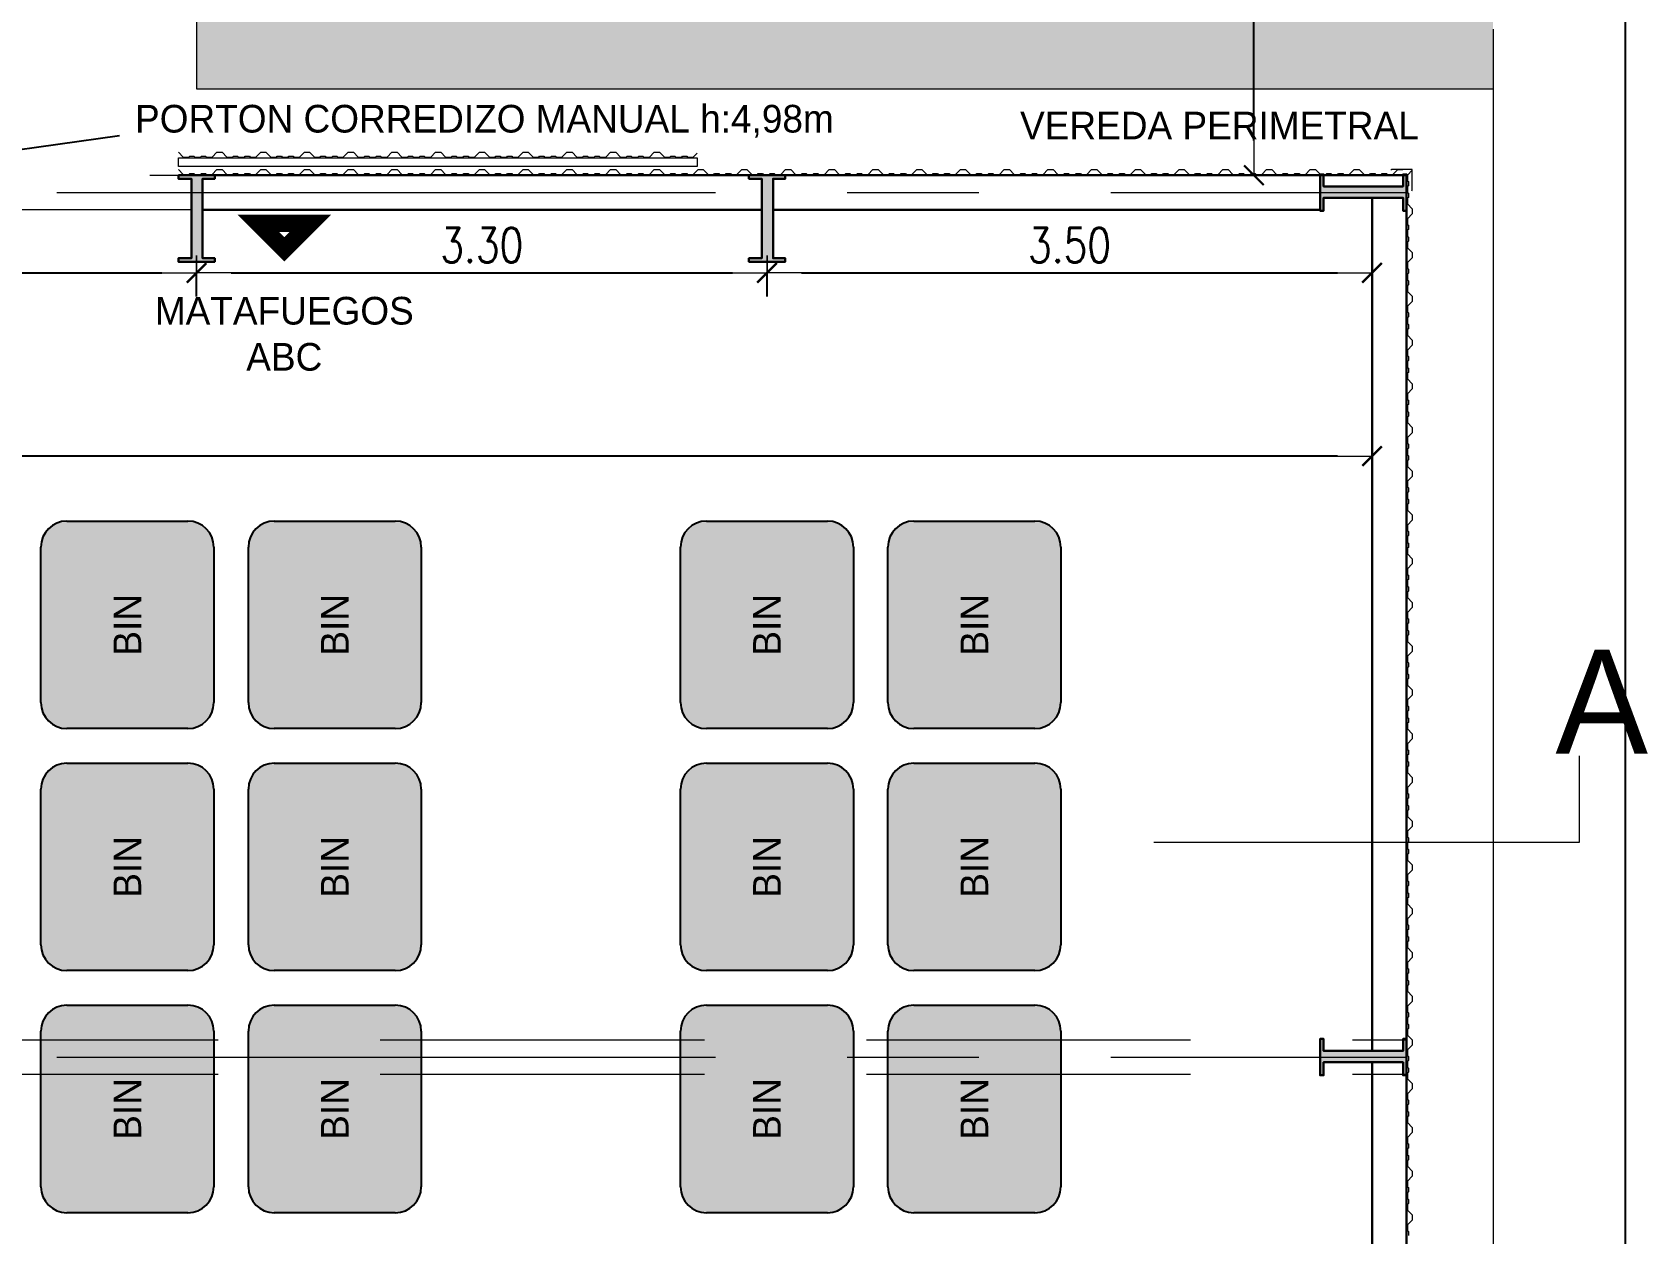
# Model space of a CAD drawing. Header units: millimetres. Extents: x 1972 to 5740, y 370 to 952.
# Drawn here: x 2718.52 to 2727.87, y 575.72 to 582.67 of the extents above; entities that cross this region are included whole.
import ezdxf

# ---------------------------------------------------------------- set-up
doc = ezdxf.new("R2010")
doc.units = ezdxf.units.MM
doc.header["$LTSCALE"] = 15
doc.linetypes.add('CENTER', pattern=[50.8, 31.75, -6.35, 6.35, -6.35])
doc.linetypes.add('DASHED2', pattern=[0.375, 0.25, -0.125])
for name, color, linetype, lineweight in [('000 ALE 00', 24, 'Continuous', 0), ('000 ALE 01', 1, 'Continuous', 9), ('000 ALE CARPINTERIAS', 32, 'Continuous', 9), ('000 ALE COTAS', 223, 'Continuous', 9), ('000 ALE HATCH MUROS', 252, 'Continuous', 0), ('000 ALE LINEA DE MODULOS', 74, 'CENTER', 0), ('000 ALE TEXTO', 3, 'Continuous', 0), ('000 ALE TEXTO PLANO ARQ', 52, 'Continuous', 5), ('MUROS', 1, 'Continuous', 30)]:
    doc.layers.add(name, color=color, linetype=linetype, lineweight=lineweight)
for name, color, linetype, lineweight, true_color in [('000 ALE MOB HATCH', 8, 'Continuous', 0, 0x808080), ('000 ALE MOBILIARIO', 8, 'Continuous', 0, 0x808080), ('000 ALE PROYECCIONES', 253, 'DASHED2', 9, 0xa8a8a8)]:
    doc.layers.add(name, color=color, linetype=linetype, lineweight=lineweight, true_color=true_color)
doc.layers.add('Mobiliario', color=251, linetype='Continuous')
doc.styles.add('RR', font='ROMANS.shx', dxfattribs={"width": 0.8})
doc.dimstyles.new('ALE cota100', dxfattribs={"dimscale": 2, "dimtxt": 0.1, "dimasz": 0.1, "dimexe": 0, "dimexo": 0.1, "dimgap": 0.03, "dimtad": 1, "dimzin": 1, "dimdsep": 46, "dimtxsty": 'RR', "dimblk1": 'COTA_N', "dimblk2": 'COTA_N', "dimsah": 1, "dimcen": 0.09, "dimclrd": 256, "dimclre": 256, "dimclrt": 256, "dimadec": 0, "dimazin": 0, "dimtfac": 1, "dimtix": 1, "dimtmove": 0, "dimatfit": 3, "dimldrblk": 'COTA_N', "dimfxl": 1, "dimtolj": 1, "dimtzin": 0, "dimarcsym": 0})
doc.dimstyles.get("Standard").update_dxf_attribs({"dimtxt": 0.18, "dimasz": 0.18, "dimexe": 0.18, "dimexo": 0.0625, "dimgap": 0.09, "dimtad": 0, "dimtih": 1, "dimtoh": 1, "dimdec": 4, "dimzin": 0, "dimdsep": 46, "dimtxsty": 'Standard', "dimcen": 0.09, "dimadec": 0, "dimazin": 0, "dimtfac": 1, "dimtdec": 4, "dimtofl": 0, "dimtmove": 0, "dimatfit": 3, "dimfxl": 1, "dimtolj": 1, "dimtzin": 0, "dimarcsym": 0})

# ---------------------------------------------------------------- blocks, each defined once
blk = doc.blocks.new('COTA_N')
for p, q in [((0, 0.5), (0, -0.5)), ((-1, 0), (0, 0))]:
    blk.add_line(p, q)
at = {"const_width": 0.065}
blk.add_lwpolyline([(0.141, 0.141), (0.283, 0.283), (0, 0), (-0.141, -0.141), (-0.283, -0.283)], dxfattribs=at)
blk = doc.blocks.new('*D146')
at = {"layer": '000 ALE COTAS', "lineweight": -2, "transparency": 16777216}
for p, q in [((2706.6732, 580.3988), (2706.6732, 580.2188)), ((2726.2732, 580.3988), (2726.2732, 580.2188)), ((2726.0732, 580.2188), (2706.8732, 580.2188))]:
    blk.add_line(p, q, dxfattribs=at)
at = {"layer": 'Defpoints', "color": 0, "transparency": 16777216}
for p in [(2706.6732, 580.5988), (2726.2732, 580.5988), (2706.6732, 580.2188)]:
    blk.add_point(p, dxfattribs=at)
at = {"layer": '000 ALE COTAS', "lineweight": -2, "transparency": 16777216, "xscale": 0.2, "yscale": 0.2, "zscale": 0.2, "rotation": 180}
blk.add_blockref('COTA_N', (2706.6732, 580.2188), dxfattribs=at)
at = {"layer": '000 ALE COTAS', "lineweight": -2, "transparency": 16777216, "xscale": 0.2, "yscale": 0.2, "zscale": 0.2}
blk.add_blockref('COTA_N', (2726.2732, 580.2188), dxfattribs=at)
at = {"layer": '000 ALE COTAS', "transparency": 16777216, "insert": (2716.015, 580.3788), "char_height": 0.2, "attachment_point": 5, "style": 'RR'}
blk.add_mtext('\\A1;19.60', dxfattribs=at)
blk = doc.blocks.new('*D271')
at = {"layer": '000 ALE COTAS', "lineweight": -2, "transparency": 16777216}
for p, q in [((2726.2732, 611.6429), (2725.5898, 611.6429)), ((2725.5898, 582.0429), (2725.5898, 611.4429)), ((2726.2732, 581.8429), (2725.5898, 581.8429))]:
    blk.add_line(p, q, dxfattribs=at)
at = {"layer": 'Defpoints', "color": 0, "transparency": 16777216}
for p in [(2725.5898, 611.6429), (2726.4732, 611.6429), (2726.4732, 581.8429)]:
    blk.add_point(p, dxfattribs=at)
at = {"layer": '000 ALE COTAS', "lineweight": -2, "transparency": 16777216, "xscale": 0.2, "yscale": 0.2, "zscale": 0.2}
for p, rotation in [((2725.5898, 611.6429), 90), ((2725.5898, 581.8429), 270)]:
    blk.add_blockref('COTA_N', p, dxfattribs=dict(at, rotation=rotation))
at = {"layer": '000 ALE COTAS', "transparency": 16777216, "insert": (2725.4298, 596.7429), "char_height": 0.2, "attachment_point": 5, "rotation": 90, "style": 'RR'}
blk.add_mtext('\\A1;29.80', dxfattribs=at)
blk = doc.blocks.new('BIND')
at = {"layer": 'Mobiliario'}
for p, q in [((275629.4987, 112304.128), (275630.3987, 112304.128)), ((275629.3487, 112303.278), (275629.3487, 112303.978)), ((275630.5487, 112303.978), (275630.5487, 112303.278)), ((275630.3987, 112303.128), (275629.4987, 112303.128))]:
    blk.add_line(p, q, dxfattribs=at)
for centre, start, end in [((275629.4987, 112303.978), 90, 180), ((275630.3987, 112303.978), 0, 90), ((275629.4987, 112303.278), 180, 270), ((275630.3987, 112303.278), 270, 0)]:
    blk.add_arc(centre, 0.15, start, end, dxfattribs=at)
blk = doc.blocks.new('*D322')
at = {"layer": '000 ALE COTAS', "lineweight": -2, "transparency": 16777216}
for p, q in [((2713.4732, 581.1425), (2713.4732, 581.2783)), ((2713.6732, 581.2783), (2719.2732, 581.2783)), ((2719.4732, 581.1425), (2719.4732, 581.2783))]:
    blk.add_line(p, q, dxfattribs=at)
at = {"layer": 'Defpoints', "color": 0, "transparency": 16777216}
for p in [(2713.4732, 581.3425), (2719.4732, 581.3425), (2719.4732, 581.2783)]:
    blk.add_point(p, dxfattribs=at)
at = {"layer": '000 ALE COTAS', "lineweight": -2, "transparency": 16777216, "xscale": 0.2, "yscale": 0.2, "zscale": 0.2, "rotation": 180}
blk.add_blockref('COTA_N', (2713.4732, 581.2783), dxfattribs=at)
at = {"layer": '000 ALE COTAS', "lineweight": -2, "transparency": 16777216, "xscale": 0.2, "yscale": 0.2, "zscale": 0.2}
blk.add_blockref('COTA_N', (2719.4732, 581.2783), dxfattribs=at)
at = {"layer": '000 ALE COTAS', "transparency": 16777216, "insert": (2716.4732, 581.4383), "char_height": 0.2, "attachment_point": 5, "style": 'RR'}
blk.add_mtext('\\A1;6.00', dxfattribs=at)
blk = doc.blocks.new('*D323')
at = {"layer": '000 ALE COTAS', "lineweight": -2, "transparency": 16777216}
for p, q in [((2719.4732, 581.1425), (2719.4732, 581.2783)), ((2719.6732, 581.2783), (2722.5732, 581.2783)), ((2722.7732, 581.1425), (2722.7732, 581.2783))]:
    blk.add_line(p, q, dxfattribs=at)
at = {"layer": 'Defpoints', "color": 0, "transparency": 16777216}
for p in [(2719.4732, 581.3425), (2722.7732, 581.3425), (2722.7732, 581.2783)]:
    blk.add_point(p, dxfattribs=at)
at = {"layer": '000 ALE COTAS', "lineweight": -2, "transparency": 16777216, "xscale": 0.2, "yscale": 0.2, "zscale": 0.2, "rotation": 180}
blk.add_blockref('COTA_N', (2719.4732, 581.2783), dxfattribs=at)
at = {"layer": '000 ALE COTAS', "lineweight": -2, "transparency": 16777216, "xscale": 0.2, "yscale": 0.2, "zscale": 0.2}
blk.add_blockref('COTA_N', (2722.7732, 581.2783), dxfattribs=at)
at = {"layer": '000 ALE COTAS', "transparency": 16777216, "insert": (2721.1232, 581.4383), "char_height": 0.2, "attachment_point": 5, "style": 'RR'}
blk.add_mtext('\\A1;3.30', dxfattribs=at)
blk = doc.blocks.new('*D324')
at = {"layer": '000 ALE COTAS', "lineweight": -2, "transparency": 16777216}
for p, q in [((2722.7732, 581.1425), (2722.7732, 581.2783)), ((2722.9732, 581.2783), (2726.0732, 581.2783)), ((2726.2732, 581.1425), (2726.2732, 581.2783))]:
    blk.add_line(p, q, dxfattribs=at)
at = {"layer": 'Defpoints', "color": 0, "transparency": 16777216}
for p in [(2722.7732, 581.3425), (2726.2732, 581.3425), (2726.2732, 581.2783)]:
    blk.add_point(p, dxfattribs=at)
at = {"layer": '000 ALE COTAS', "lineweight": -2, "transparency": 16777216, "xscale": 0.2, "yscale": 0.2, "zscale": 0.2, "rotation": 180}
blk.add_blockref('COTA_N', (2722.7732, 581.2783), dxfattribs=at)
at = {"layer": '000 ALE COTAS', "lineweight": -2, "transparency": 16777216, "xscale": 0.2, "yscale": 0.2, "zscale": 0.2}
blk.add_blockref('COTA_N', (2726.2732, 581.2783), dxfattribs=at)
at = {"layer": '000 ALE COTAS', "transparency": 16777216, "insert": (2724.5232, 581.4383), "char_height": 0.2, "attachment_point": 5, "style": 'RR'}
blk.add_mtext('\\A1;3.50', dxfattribs=at)
blk = doc.blocks.new('*D325')
at = {"layer": '000 ALE COTAS', "lineweight": -2, "transparency": 16777216}
for p, q in [((2727.1732, 611.6429), (2727.7396, 611.6429)), ((2727.7396, 531.8429), (2727.7396, 611.4429)), ((2727.1732, 531.6429), (2727.7396, 531.6429))]:
    blk.add_line(p, q, dxfattribs=at)
at = {"layer": 'Defpoints', "color": 0, "transparency": 16777216}
for p in [(2726.9732, 611.6429), (2727.7396, 611.6429), (2726.9732, 531.6429)]:
    blk.add_point(p, dxfattribs=at)
at = {"layer": '000 ALE COTAS', "lineweight": -2, "transparency": 16777216, "xscale": 0.2, "yscale": 0.2, "zscale": 0.2}
for p, rotation in [((2727.7396, 611.6429), 90), ((2727.7396, 531.6429), 270)]:
    blk.add_blockref('COTA_N', p, dxfattribs=dict(at, rotation=rotation))
at = {"layer": '000 ALE COTAS', "transparency": 16777216, "insert": (2727.5796, 571.6429), "char_height": 0.2, "attachment_point": 5, "rotation": 90, "style": 'RR'}
blk.add_mtext('\\A1;80.00', dxfattribs=at)

msp = doc.modelspace()

# ---------------------------------------------------------------- hatches: boundary and pattern name
at = {"layer": '000 ALE HATCH MUROS', "transparency": 33554687}
h = msp.add_hatch(dxfattribs=at)
h.set_pattern_fill('AR-CONC', color=256, scale=0.005)
h.paths.add_polyline_path([(2716.40764, 586.84292), (2716.55934, 586.84292), (2716.67899, 586.84292), (2716.80198, 586.84292), (2716.97301, 586.84292), (2717.32201, 586.84292), (2717.77324, 586.84292), (2719.47324, 586.84292), (2719.47324, 582.34292), (2726.97324, 582.34292), (2726.97324, 611.64292), (2701.47324, 611.64292), (2701.47324, 571.74292), (2702.43154, 571.74292), (2702.43154, 585.94292), (2702.93154, 585.94292), (2702.93154, 587.08792), (2702.43154, 587.08792), (2702.43154, 589.35292), (2705.03154, 589.35292), (2705.03154, 587.08792), (2704.53154, 587.08792), (2704.53154, 585.94292), (2705.03154, 585.94292), (2705.03154, 571.74292), (2705.97324, 571.74292), (2705.97324, 582.34292), (2713.47324, 582.34292), (2713.47324, 586.84292), (2715.17324, 586.84292), (2715.7255, 586.84292), (2716.00897, 586.84292), (2716.24039, 586.84292), (2716.35509, 586.84292)])
edge = h.paths.add_edge_path(flags=16)
edge.add_ellipse((2704.74742, 605.97033), major_axis=(0, 1.14508), ratio=0.9155142, start_angle=97.668412, end_angle=180, ccw=False)
edge.add_ellipse((2704.74742, 605.97033), major_axis=(0, 1.14508), ratio=0.9155142, start_angle=90, end_angle=97.668412, ccw=False)
edge.add_ellipse((2704.74742, 605.97033), major_axis=(0, 1.14508), ratio=0.9155142, start_angle=82.331588, end_angle=90, ccw=False)
edge.add_ellipse((2704.74742, 605.97033), major_axis=(0, 1.14508), ratio=0.9155142, start_angle=0, end_angle=82.331588, ccw=False)
edge.add_ellipse((2704.74742, 605.97033), major_axis=(0, 1.14508), ratio=0.9155142, start_angle=270, end_angle=360, ccw=False)
edge.add_ellipse((2704.74742, 605.97033), major_axis=(0, 1.14508), ratio=0.9155142, start_angle=180, end_angle=270, ccw=False)
edge = h.paths.add_edge_path(flags=0)
edge.add_line((2703.81256, 605.89784), (2704.74742, 605.89784))
edge.add_line((2704.74742, 605.89784), (2704.74742, 606.04283))
edge.add_line((2704.74742, 606.04283), (2703.81256, 606.04283))
edge.add_ellipse((2704.74742, 605.97033), major_axis=(0, 1.0237), ratio=0.9155142, start_angle=81.418955, end_angle=85.565884, ccw=False)
edge.add_line((2703.81799, 606.11043), (2703.81903, 606.11043))
edge.add_ellipse((2704.74742, 605.97033), major_axis=(0, 1.0237), ratio=0.9155142, start_angle=0, end_angle=81.418955, ccw=False)
edge.add_ellipse((2704.74742, 605.97033), major_axis=(0, 1.0237), ratio=0.9155142, start_angle=278.581045, end_angle=360, ccw=False)
edge.add_ellipse((2704.74742, 605.97033), major_axis=(0, 1.0237), ratio=0.9155142, start_angle=270, end_angle=278.581045, ccw=False)
edge.add_ellipse((2704.74742, 605.97033), major_axis=(0, 1.0237), ratio=0.9155142, start_angle=261.418955, end_angle=270, ccw=False)
edge.add_ellipse((2704.74742, 605.97033), major_axis=(0, 1.0237), ratio=0.9155142, start_angle=180, end_angle=261.418955, ccw=False)
edge.add_ellipse((2704.74742, 605.97033), major_axis=(0, 1.0237), ratio=0.9155142, start_angle=98.581045, end_angle=180, ccw=False)
edge.add_ellipse((2704.74742, 605.97033), major_axis=(0, 1.0237), ratio=0.9155142, start_angle=94.434116, end_angle=98.581045, ccw=False)
h.paths.add_polyline_path([(2725.57977, 596.37292), (2725.57977, 597.11292), (2725.27977, 597.11292), (2725.27977, 596.37292)], flags=16)
h.paths.add_polyline_path([(2713.85324, 611.13143), (2714.59324, 611.13143), (2714.59324, 611.43143), (2713.85324, 611.43143)], flags=16)
h.paths.add_polyline_path([(2712.36425, 601.85237), (2713.51091, 601.85237), (2713.51091, 602.6257), (2712.36425, 602.6257)], flags=16)
h.paths.add_polyline_path([(2722.25609, 585.24081), (2723.40276, 585.24081), (2723.40276, 586.01415), (2722.25609, 586.01415)], flags=16)
h.paths.add_polyline_path([(2709.23847, 585.24081), (2710.38514, 585.24081), (2710.38514, 586.01415), (2709.23847, 586.01415)], flags=16)
h.paths.add_polyline_path([(2711.27038, 597.36522), (2713.65538, 597.36522), (2713.65538, 597.77022), (2711.27038, 597.77022)], flags=16)
h = msp.add_hatch(color=256, dxfattribs=at)
h.dxf.hatch_style = 1
h.paths.add_polyline_path([(2719.36824, 581.84292), (2719.57824, 581.84292), (2719.57824, 581.82292), (2719.50824, 581.82292), (2719.50824, 581.36253), (2719.57824, 581.36253), (2719.57824, 581.34253), (2719.36824, 581.34253), (2719.36824, 581.36253), (2719.44324, 581.36253), (2719.44324, 581.82292), (2719.36824, 581.82292), (2719.36824, 581.84292)])
h = msp.add_hatch(color=256, dxfattribs=at)
h.dxf.hatch_style = 1
h.paths.add_polyline_path([(2722.66824, 581.84292), (2722.87824, 581.84292), (2722.87824, 581.82292), (2722.80824, 581.82292), (2722.80824, 581.36253), (2722.87824, 581.36253), (2722.87824, 581.34253), (2722.66824, 581.34253), (2722.66824, 581.36253), (2722.74324, 581.36253), (2722.74324, 581.82292), (2722.66824, 581.82292), (2722.66824, 581.84292)])
h = msp.add_hatch(color=256, dxfattribs=at)
h.dxf.hatch_style = 1
h.paths.add_polyline_path([(2726.47324, 581.63792), (2726.47324, 581.84792), (2726.45324, 581.84792), (2726.45324, 581.77792), (2725.99285, 581.77792), (2725.99285, 581.84792), (2725.97285, 581.84792), (2725.97285, 581.63792), (2725.99285, 581.63792), (2725.99285, 581.71292), (2726.45324, 581.71292), (2726.45324, 581.63792), (2726.47324, 581.63792)])
h = msp.add_hatch(color=256, dxfattribs=at)
h.dxf.hatch_style = 1
h.paths.add_polyline_path([(2726.47324, 576.63792), (2726.47324, 576.84792), (2726.45324, 576.84792), (2726.45324, 576.77792), (2725.99285, 576.77792), (2725.99285, 576.84792), (2725.97285, 576.84792), (2725.97285, 576.63792), (2725.99285, 576.63792), (2725.99285, 576.71292), (2726.45324, 576.71292), (2726.45324, 576.63792), (2726.47324, 576.63792)])
at = {"layer": '000 ALE MOB HATCH', "true_color": 0xf26722, "transparency": 33554687}
h = msp.add_hatch(color=30, dxfattribs=at)
h.dxf.hatch_style = 1
h.paths.add_polyline_path([(2718.72285, 579.84253, 0.4142136), (2718.57285, 579.69253), (2718.57285, 578.79253, 0.4142136), (2718.72285, 578.64253), (2719.42285, 578.64253, 0.4142136), (2719.57285, 578.79253), (2719.57285, 579.69253, 0.4142136), (2719.42285, 579.84253)])
h = msp.add_hatch(color=30, dxfattribs=at)
h.dxf.hatch_style = 1
h.paths.add_polyline_path([(2719.92285, 579.84253, 0.4142136), (2719.77285, 579.69253), (2719.77285, 578.79253, 0.4142136), (2719.92285, 578.64253), (2720.62285, 578.64253, 0.4142136), (2720.77285, 578.79253), (2720.77285, 579.69253, 0.4142136), (2720.62285, 579.84253)])
h = msp.add_hatch(color=30, dxfattribs=at)
h.dxf.hatch_style = 1
h.paths.add_polyline_path([(2722.42285, 579.84253, 0.4142136), (2722.27285, 579.69253), (2722.27285, 578.79253, 0.4142136), (2722.42285, 578.64253), (2723.12285, 578.64253, 0.4142136), (2723.27285, 578.79253), (2723.27285, 579.69253, 0.4142136), (2723.12285, 579.84253)])
h = msp.add_hatch(color=30, dxfattribs=at)
h.dxf.hatch_style = 1
h.paths.add_polyline_path([(2723.62285, 579.84253, 0.4142136), (2723.47285, 579.69253), (2723.47285, 578.79253, 0.4142136), (2723.62285, 578.64253), (2724.32285, 578.64253, 0.4142136), (2724.47285, 578.79253), (2724.47285, 579.69253, 0.4142136), (2724.32285, 579.84253)])
h = msp.add_hatch(color=30, dxfattribs=at)
h.dxf.hatch_style = 1
h.paths.add_polyline_path([(2718.72285, 578.44253, 0.4142136), (2718.57285, 578.29253), (2718.57285, 577.39253, 0.4142136), (2718.72285, 577.24253), (2719.42285, 577.24253, 0.4142136), (2719.57285, 577.39253), (2719.57285, 578.29253, 0.4142136), (2719.42285, 578.44253)])
h = msp.add_hatch(color=30, dxfattribs=at)
h.dxf.hatch_style = 1
h.paths.add_polyline_path([(2719.92285, 578.44253, 0.4142136), (2719.77285, 578.29253), (2719.77285, 577.39253, 0.4142136), (2719.92285, 577.24253), (2720.62285, 577.24253, 0.4142136), (2720.77285, 577.39253), (2720.77285, 578.29253, 0.4142136), (2720.62285, 578.44253)])
h = msp.add_hatch(color=30, dxfattribs=at)
h.dxf.hatch_style = 1
h.paths.add_polyline_path([(2722.42285, 578.44253, 0.4142136), (2722.27285, 578.29253), (2722.27285, 577.39253, 0.4142136), (2722.42285, 577.24253), (2723.12285, 577.24253, 0.4142136), (2723.27285, 577.39253), (2723.27285, 578.29253, 0.4142136), (2723.12285, 578.44253)])
h = msp.add_hatch(color=30, dxfattribs=at)
h.dxf.hatch_style = 1
h.paths.add_polyline_path([(2723.62285, 578.44253, 0.4142136), (2723.47285, 578.29253), (2723.47285, 577.39253, 0.4142136), (2723.62285, 577.24253), (2724.32285, 577.24253, 0.4142136), (2724.47285, 577.39253), (2724.47285, 578.29253, 0.4142136), (2724.32285, 578.44253)])
h = msp.add_hatch(color=30, dxfattribs=at)
h.dxf.hatch_style = 1
h.paths.add_polyline_path([(2718.72285, 577.04253, 0.4142136), (2718.57285, 576.89253), (2718.57285, 575.99253, 0.4142136), (2718.72285, 575.84253), (2719.42285, 575.84253, 0.4142136), (2719.57285, 575.99253), (2719.57285, 576.89253, 0.4142136), (2719.42285, 577.04253)])
h = msp.add_hatch(color=30, dxfattribs=at)
h.dxf.hatch_style = 1
h.paths.add_polyline_path([(2719.92285, 577.04253, 0.4142136), (2719.77285, 576.89253), (2719.77285, 575.99253, 0.4142136), (2719.92285, 575.84253), (2720.62285, 575.84253, 0.4142136), (2720.77285, 575.99253), (2720.77285, 576.89253, 0.4142136), (2720.62285, 577.04253)])
h = msp.add_hatch(color=30, dxfattribs=at)
h.dxf.hatch_style = 1
h.paths.add_polyline_path([(2722.42285, 577.04253, 0.4142136), (2722.27285, 576.89253), (2722.27285, 575.99253, 0.4142136), (2722.42285, 575.84253), (2723.12285, 575.84253, 0.4142136), (2723.27285, 575.99253), (2723.27285, 576.89253, 0.4142136), (2723.12285, 577.04253)])
h = msp.add_hatch(color=30, dxfattribs=at)
h.dxf.hatch_style = 1
h.paths.add_polyline_path([(2723.62285, 577.04253, 0.4142136), (2723.47285, 576.89253), (2723.47285, 575.99253, 0.4142136), (2723.62285, 575.84253), (2724.32285, 575.84253, 0.4142136), (2724.47285, 575.99253), (2724.47285, 576.89253, 0.4142136), (2724.32285, 577.04253)])

# ---------------------------------------------------------------- linework, layer by layer
at = {"layer": '000 ALE 00'}
for points in [[(2719.36824, 581.97592), (2719.39624, 581.94792), (2719.42874, 581.94792), (2719.43374, 581.95292), (2719.45774, 581.95292), (2719.46274, 581.94792), (2719.49674, 581.94792), (2719.50174, 581.95292), (2719.52574, 581.95292), (2719.53074, 581.94792), (2719.56324, 581.94792), (2719.59124, 581.97592), (2719.62124, 581.97592), (2719.64924, 581.94792), (2719.68174, 581.94792), (2719.68674, 581.95292), (2719.71074, 581.95292), (2719.71574, 581.94792), (2719.74974, 581.94792), (2719.75474, 581.95292), (2719.77874, 581.95292), (2719.78374, 581.94792), (2719.81624, 581.94792), (2719.84424, 581.97592), (2719.87424, 581.97592), (2719.90224, 581.94792), (2719.93474, 581.94792), (2719.93974, 581.95292), (2719.96374, 581.95292), (2719.96874, 581.94792), (2720.00274, 581.94792), (2720.00774, 581.95292), (2720.03174, 581.95292), (2720.03674, 581.94792), (2720.06924, 581.94792), (2720.09724, 581.97592), (2720.12724, 581.97592), (2720.15524, 581.94792), (2720.18774, 581.94792), (2720.19274, 581.95292), (2720.21674, 581.95292), (2720.22174, 581.94792), (2720.25574, 581.94792), (2720.26074, 581.95292), (2720.28474, 581.95292), (2720.28974, 581.94792), (2720.32224, 581.94792), (2720.35024, 581.97592), (2720.38024, 581.97592)], [(2720.38024, 581.97592), (2720.40824, 581.94792), (2720.44074, 581.94792), (2720.44574, 581.95292), (2720.46974, 581.95292), (2720.47474, 581.94792), (2720.50874, 581.94792), (2720.51374, 581.95292), (2720.53774, 581.95292), (2720.54274, 581.94792), (2720.57524, 581.94792), (2720.60324, 581.97592), (2720.63324, 581.97592), (2720.66124, 581.94792), (2720.69374, 581.94792), (2720.69874, 581.95292), (2720.72274, 581.95292), (2720.72774, 581.94792), (2720.76174, 581.94792), (2720.76674, 581.95292), (2720.79074, 581.95292), (2720.79574, 581.94792), (2720.82824, 581.94792), (2720.85624, 581.97592), (2720.88624, 581.97592), (2720.91424, 581.94792), (2720.94674, 581.94792), (2720.95174, 581.95292), (2720.97574, 581.95292), (2720.98074, 581.94792), (2721.01474, 581.94792), (2721.01974, 581.95292), (2721.04374, 581.95292), (2721.04874, 581.94792), (2721.08124, 581.94792), (2721.10924, 581.97592), (2721.13924, 581.97592), (2721.16724, 581.94792), (2721.19974, 581.94792), (2721.20474, 581.95292), (2721.22874, 581.95292), (2721.23374, 581.94792), (2721.26774, 581.94792), (2721.27274, 581.95292), (2721.29674, 581.95292), (2721.30174, 581.94792), (2721.33424, 581.94792), (2721.36224, 581.97592), (2721.39224, 581.97592)], [(2721.39224, 581.97592), (2721.42024, 581.94792), (2721.45274, 581.94792), (2721.45774, 581.95292), (2721.48174, 581.95292), (2721.48674, 581.94792), (2721.52074, 581.94792), (2721.52574, 581.95292), (2721.54974, 581.95292), (2721.55474, 581.94792), (2721.58724, 581.94792), (2721.61524, 581.97592), (2721.64524, 581.97592), (2721.67324, 581.94792), (2721.70574, 581.94792), (2721.71074, 581.95292), (2721.73474, 581.95292), (2721.73974, 581.94792), (2721.77374, 581.94792), (2721.77874, 581.95292), (2721.80274, 581.95292), (2721.80774, 581.94792), (2721.84024, 581.94792), (2721.86824, 581.97592), (2721.89824, 581.97592), (2721.92624, 581.94792), (2721.95874, 581.94792), (2721.96374, 581.95292), (2721.98774, 581.95292), (2721.99274, 581.94792), (2722.02674, 581.94792), (2722.03174, 581.95292), (2722.05574, 581.95292), (2722.06074, 581.94792), (2722.09324, 581.94792), (2722.12124, 581.97592), (2722.15124, 581.97592), (2722.17924, 581.94792), (2722.21174, 581.94792), (2722.21674, 581.95292), (2722.24074, 581.95292), (2722.24574, 581.94792), (2722.27974, 581.94792), (2722.28474, 581.95292), (2722.30874, 581.95292), (2722.31374, 581.94792), (2722.34624, 581.94792), (2722.36824, 581.96992)], [(2719.36824, 581.87592), (2719.39624, 581.84792), (2719.42874, 581.84792), (2719.43374, 581.85292), (2719.45774, 581.85292), (2719.46274, 581.84792), (2719.49674, 581.84792), (2719.50174, 581.85292), (2719.52574, 581.85292), (2719.53074, 581.84792), (2719.56324, 581.84792), (2719.59124, 581.87592), (2719.62124, 581.87592), (2719.64924, 581.84792), (2719.68174, 581.84792), (2719.68674, 581.85292), (2719.71074, 581.85292), (2719.71574, 581.84792), (2719.74974, 581.84792), (2719.75474, 581.85292), (2719.77874, 581.85292), (2719.78374, 581.84792), (2719.81624, 581.84792), (2719.84424, 581.87592), (2719.87424, 581.87592), (2719.90224, 581.84792), (2719.93474, 581.84792), (2719.93974, 581.85292), (2719.96374, 581.85292), (2719.96874, 581.84792), (2720.00274, 581.84792), (2720.00774, 581.85292), (2720.03174, 581.85292), (2720.03674, 581.84792), (2720.06924, 581.84792), (2720.09724, 581.87592), (2720.12724, 581.87592), (2720.15524, 581.84792), (2720.18774, 581.84792), (2720.19274, 581.85292), (2720.21674, 581.85292), (2720.22174, 581.84792), (2720.25574, 581.84792), (2720.26074, 581.85292), (2720.28474, 581.85292), (2720.28974, 581.84792), (2720.32224, 581.84792), (2720.35024, 581.87592), (2720.38024, 581.87592)], [(2720.38024, 581.87592), (2720.40824, 581.84792), (2720.44074, 581.84792), (2720.44574, 581.85292), (2720.46974, 581.85292), (2720.47474, 581.84792), (2720.50874, 581.84792), (2720.51374, 581.85292), (2720.53774, 581.85292), (2720.54274, 581.84792), (2720.57524, 581.84792), (2720.60324, 581.87592), (2720.63324, 581.87592), (2720.66124, 581.84792), (2720.69374, 581.84792), (2720.69874, 581.85292), (2720.72274, 581.85292), (2720.72774, 581.84792), (2720.76174, 581.84792), (2720.76674, 581.85292), (2720.79074, 581.85292), (2720.79574, 581.84792), (2720.82824, 581.84792), (2720.85624, 581.87592), (2720.88624, 581.87592), (2720.91424, 581.84792), (2720.94674, 581.84792), (2720.95174, 581.85292), (2720.97574, 581.85292), (2720.98074, 581.84792), (2721.01474, 581.84792), (2721.01974, 581.85292), (2721.04374, 581.85292), (2721.04874, 581.84792), (2721.08124, 581.84792), (2721.10924, 581.87592), (2721.13924, 581.87592), (2721.16724, 581.84792), (2721.19974, 581.84792), (2721.20474, 581.85292), (2721.22874, 581.85292), (2721.23374, 581.84792), (2721.26774, 581.84792), (2721.27274, 581.85292), (2721.29674, 581.85292), (2721.30174, 581.84792), (2721.33424, 581.84792), (2721.36224, 581.87592), (2721.39224, 581.87592)], [(2721.39224, 581.87592), (2721.42024, 581.84792), (2721.45274, 581.84792), (2721.45774, 581.85292), (2721.48174, 581.85292), (2721.48674, 581.84792), (2721.52074, 581.84792), (2721.52574, 581.85292), (2721.54974, 581.85292), (2721.55474, 581.84792), (2721.58724, 581.84792), (2721.61524, 581.87592), (2721.64524, 581.87592), (2721.67324, 581.84792), (2721.70574, 581.84792), (2721.71074, 581.85292), (2721.73474, 581.85292), (2721.73974, 581.84792), (2721.77374, 581.84792), (2721.77874, 581.85292), (2721.80274, 581.85292), (2721.80774, 581.84792), (2721.84024, 581.84792), (2721.86824, 581.87592), (2721.89824, 581.87592), (2721.92624, 581.84792), (2721.95874, 581.84792), (2721.96374, 581.85292), (2721.98774, 581.85292), (2721.99274, 581.84792), (2722.02674, 581.84792), (2722.03174, 581.85292), (2722.05574, 581.85292), (2722.06074, 581.84792), (2722.09324, 581.84792), (2722.12124, 581.87592), (2722.15124, 581.87592), (2722.17924, 581.84792), (2722.21174, 581.84792), (2722.21674, 581.85292), (2722.24074, 581.85292), (2722.24574, 581.84792), (2722.27974, 581.84792), (2722.28474, 581.85292), (2722.30874, 581.85292), (2722.31374, 581.84792), (2722.34624, 581.84792), (2722.37424, 581.87592), (2722.40424, 581.87592)], [(2722.40424, 581.87592), (2722.43224, 581.84792), (2722.46474, 581.84792), (2722.46974, 581.85292), (2722.49374, 581.85292), (2722.49874, 581.84792), (2722.53274, 581.84792), (2722.53774, 581.85292), (2722.56174, 581.85292), (2722.56674, 581.84792), (2722.59924, 581.84792), (2722.62724, 581.87592), (2722.65724, 581.87592), (2722.68524, 581.84792), (2722.71774, 581.84792), (2722.72274, 581.85292), (2722.74674, 581.85292), (2722.75174, 581.84792), (2722.78574, 581.84792), (2722.79074, 581.85292), (2722.81474, 581.85292), (2722.81974, 581.84792), (2722.85224, 581.84792), (2722.88024, 581.87592), (2722.91024, 581.87592), (2722.93824, 581.84792), (2722.97074, 581.84792), (2722.97574, 581.85292), (2722.99974, 581.85292), (2723.00474, 581.84792), (2723.03874, 581.84792), (2723.04374, 581.85292), (2723.06774, 581.85292), (2723.07274, 581.84792), (2723.10524, 581.84792), (2723.13324, 581.87592), (2723.16324, 581.87592), (2723.19124, 581.84792), (2723.22374, 581.84792), (2723.22874, 581.85292), (2723.25274, 581.85292), (2723.25774, 581.84792), (2723.29174, 581.84792), (2723.29674, 581.85292), (2723.32074, 581.85292), (2723.32574, 581.84792), (2723.35824, 581.84792), (2723.38624, 581.87592), (2723.41624, 581.87592)], [(2723.41624, 581.87592), (2723.44424, 581.84792), (2723.47674, 581.84792), (2723.48174, 581.85292), (2723.50574, 581.85292), (2723.51074, 581.84792), (2723.54474, 581.84792), (2723.54974, 581.85292), (2723.57374, 581.85292), (2723.57874, 581.84792), (2723.61124, 581.84792), (2723.63924, 581.87592), (2723.66924, 581.87592), (2723.69724, 581.84792), (2723.72974, 581.84792), (2723.73474, 581.85292), (2723.75874, 581.85292), (2723.76374, 581.84792), (2723.79774, 581.84792), (2723.80274, 581.85292), (2723.82674, 581.85292), (2723.83174, 581.84792), (2723.86424, 581.84792), (2723.89224, 581.87592), (2723.92224, 581.87592), (2723.95024, 581.84792), (2723.98274, 581.84792), (2723.98774, 581.85292), (2724.01174, 581.85292), (2724.01674, 581.84792), (2724.05074, 581.84792), (2724.05574, 581.85292), (2724.07974, 581.85292), (2724.08474, 581.84792), (2724.11724, 581.84792), (2724.14524, 581.87592), (2724.17524, 581.87592), (2724.20324, 581.84792), (2724.23574, 581.84792), (2724.24074, 581.85292), (2724.26474, 581.85292), (2724.26974, 581.84792), (2724.30374, 581.84792), (2724.30874, 581.85292), (2724.33274, 581.85292), (2724.33774, 581.84792), (2724.37024, 581.84792), (2724.39824, 581.87592), (2724.42824, 581.87592)], [(2724.42824, 581.87592), (2724.45624, 581.84792), (2724.48874, 581.84792), (2724.49374, 581.85292), (2724.51774, 581.85292), (2724.52274, 581.84792), (2724.55674, 581.84792), (2724.56174, 581.85292), (2724.58574, 581.85292), (2724.59074, 581.84792), (2724.62324, 581.84792), (2724.65124, 581.87592), (2724.68124, 581.87592), (2724.70924, 581.84792), (2724.74174, 581.84792), (2724.74674, 581.85292), (2724.77074, 581.85292), (2724.77574, 581.84792), (2724.80974, 581.84792), (2724.81474, 581.85292), (2724.83874, 581.85292), (2724.84374, 581.84792), (2724.87624, 581.84792), (2724.90424, 581.87592), (2724.93424, 581.87592), (2724.96224, 581.84792), (2724.99474, 581.84792), (2724.99974, 581.85292), (2725.02374, 581.85292), (2725.02874, 581.84792), (2725.06274, 581.84792), (2725.06774, 581.85292), (2725.09174, 581.85292), (2725.09674, 581.84792), (2725.12924, 581.84792), (2725.15724, 581.87592), (2725.18724, 581.87592), (2725.21524, 581.84792), (2725.24774, 581.84792), (2725.25274, 581.85292), (2725.27674, 581.85292), (2725.28174, 581.84792), (2725.31574, 581.84792), (2725.32074, 581.85292), (2725.34474, 581.85292), (2725.34974, 581.84792), (2725.38224, 581.84792), (2725.41024, 581.87592), (2725.44024, 581.87592)], [(2725.44024, 581.87592), (2725.46824, 581.84792), (2725.50074, 581.84792), (2725.50574, 581.85292), (2725.52974, 581.85292), (2725.53474, 581.84792), (2725.56874, 581.84792), (2725.57374, 581.85292), (2725.59774, 581.85292), (2725.60274, 581.84792), (2725.63524, 581.84792), (2725.66324, 581.87592), (2725.69324, 581.87592), (2725.72124, 581.84792), (2725.75374, 581.84792), (2725.75874, 581.85292), (2725.78274, 581.85292), (2725.78774, 581.84792), (2725.82174, 581.84792), (2725.82674, 581.85292), (2725.85074, 581.85292), (2725.85574, 581.84792), (2725.88824, 581.84792), (2725.91624, 581.87592), (2725.94624, 581.87592), (2725.97424, 581.84792), (2726.00674, 581.84792), (2726.01174, 581.85292), (2726.03574, 581.85292), (2726.04074, 581.84792), (2726.07474, 581.84792), (2726.07974, 581.85292), (2726.10374, 581.85292), (2726.10874, 581.84792), (2726.14124, 581.84792), (2726.16924, 581.87592), (2726.19924, 581.87592), (2726.22724, 581.84792), (2726.25974, 581.84792), (2726.26474, 581.85292), (2726.28874, 581.85292), (2726.29374, 581.84792), (2726.32774, 581.84792), (2726.33274, 581.85292), (2726.35674, 581.85292), (2726.36174, 581.84792), (2726.39424, 581.84792), (2726.42224, 581.87592), (2726.45224, 581.87592)], [(2726.5027, 581.75239), (2726.50624, 581.75592), (2726.50624, 581.87592), (2726.38624, 581.87592), (2726.3827, 581.87239)], [(2726.50624, 581.872), (2726.47824, 581.844), (2726.47824, 581.8115), (2726.48324, 581.8065), (2726.48324, 581.7825), (2726.47824, 581.7775), (2726.47824, 581.7435), (2726.48324, 581.7385), (2726.48324, 581.7145), (2726.47824, 581.7095), (2726.47824, 581.677), (2726.50624, 581.649), (2726.50624, 581.619), (2726.47824, 581.591), (2726.47824, 581.5585), (2726.48324, 581.5535), (2726.48324, 581.5295), (2726.47824, 581.5245), (2726.47824, 581.4905), (2726.48324, 581.4855), (2726.48324, 581.4615), (2726.47824, 581.4565), (2726.47824, 581.424), (2726.50624, 581.396), (2726.50624, 581.366), (2726.47824, 581.338), (2726.47824, 581.3055), (2726.48324, 581.3005), (2726.48324, 581.2765), (2726.47824, 581.2715), (2726.47824, 581.2375), (2726.48324, 581.2325), (2726.48324, 581.2085), (2726.47824, 581.2035), (2726.47824, 581.171), (2726.50624, 581.143), (2726.50624, 581.113), (2726.47824, 581.085), (2726.47824, 581.0525), (2726.48324, 581.0475), (2726.48324, 581.0235), (2726.47824, 581.0185), (2726.47824, 580.9845), (2726.48324, 580.9795), (2726.48324, 580.9555), (2726.47824, 580.9505), (2726.47824, 580.918), (2726.50624, 580.89), (2726.50624, 580.86)], [(2726.50624, 580.86), (2726.47824, 580.832), (2726.47824, 580.7995), (2726.48324, 580.7945), (2726.48324, 580.7705), (2726.47824, 580.7655), (2726.47824, 580.7315), (2726.48324, 580.7265), (2726.48324, 580.7025), (2726.47824, 580.6975), (2726.47824, 580.665), (2726.50624, 580.637), (2726.50624, 580.607), (2726.47824, 580.579), (2726.47824, 580.5465), (2726.48324, 580.5415), (2726.48324, 580.5175), (2726.47824, 580.5125), (2726.47824, 580.4785), (2726.48324, 580.4735), (2726.48324, 580.4495), (2726.47824, 580.4445), (2726.47824, 580.412), (2726.50624, 580.384), (2726.50624, 580.354), (2726.47824, 580.326), (2726.47824, 580.2935), (2726.48324, 580.2885), (2726.48324, 580.2645), (2726.47824, 580.2595), (2726.47824, 580.2255), (2726.48324, 580.2205), (2726.48324, 580.1965), (2726.47824, 580.1915), (2726.47824, 580.159), (2726.50624, 580.131), (2726.50624, 580.101), (2726.47824, 580.073), (2726.47824, 580.0405), (2726.48324, 580.0355), (2726.48324, 580.0115), (2726.47824, 580.0065), (2726.47824, 579.9725), (2726.48324, 579.9675), (2726.48324, 579.9435), (2726.47824, 579.9385), (2726.47824, 579.906), (2726.50624, 579.878), (2726.50624, 579.848)], [(2726.50624, 579.848), (2726.47824, 579.82), (2726.47824, 579.7875), (2726.48324, 579.7825), (2726.48324, 579.7585), (2726.47824, 579.7535), (2726.47824, 579.7195), (2726.48324, 579.7145), (2726.48324, 579.6905), (2726.47824, 579.6855), (2726.47824, 579.653), (2726.50624, 579.625), (2726.50624, 579.595), (2726.47824, 579.567), (2726.47824, 579.5345), (2726.48324, 579.5295), (2726.48324, 579.5055), (2726.47824, 579.5005), (2726.47824, 579.4665), (2726.48324, 579.4615), (2726.48324, 579.4375), (2726.47824, 579.4325), (2726.47824, 579.4), (2726.50624, 579.372), (2726.50624, 579.342), (2726.47824, 579.314), (2726.47824, 579.2815), (2726.48324, 579.2765), (2726.48324, 579.2525), (2726.47824, 579.2475), (2726.47824, 579.2135), (2726.48324, 579.2085), (2726.48324, 579.1845), (2726.47824, 579.1795), (2726.47824, 579.147), (2726.50624, 579.119), (2726.50624, 579.089), (2726.47824, 579.061), (2726.47824, 579.0285), (2726.48324, 579.0235), (2726.48324, 578.9995), (2726.47824, 578.9945), (2726.47824, 578.9605), (2726.48324, 578.9555), (2726.48324, 578.9315), (2726.47824, 578.9265), (2726.47824, 578.894), (2726.50624, 578.866), (2726.50624, 578.836)], [(2726.50624, 578.836), (2726.47824, 578.808), (2726.47824, 578.7755), (2726.48324, 578.7705), (2726.48324, 578.7465), (2726.47824, 578.7415), (2726.47824, 578.7075), (2726.48324, 578.7025), (2726.48324, 578.6785), (2726.47824, 578.6735), (2726.47824, 578.641), (2726.50624, 578.613), (2726.50624, 578.583), (2726.47824, 578.555), (2726.47824, 578.5225), (2726.48324, 578.5175), (2726.48324, 578.4935), (2726.47824, 578.4885), (2726.47824, 578.4545), (2726.48324, 578.4495), (2726.48324, 578.4255), (2726.47824, 578.4205), (2726.47824, 578.388), (2726.50624, 578.36), (2726.50624, 578.33), (2726.47824, 578.302), (2726.47824, 578.2695), (2726.48324, 578.2645), (2726.48324, 578.2405), (2726.47824, 578.2355), (2726.47824, 578.2015), (2726.48324, 578.1965), (2726.48324, 578.1725), (2726.47824, 578.1675), (2726.47824, 578.135), (2726.50624, 578.107), (2726.50624, 578.077), (2726.47824, 578.049), (2726.47824, 578.0165), (2726.48324, 578.0115), (2726.48324, 577.9875), (2726.47824, 577.9825), (2726.47824, 577.9485), (2726.48324, 577.9435), (2726.48324, 577.9195), (2726.47824, 577.9145), (2726.47824, 577.882), (2726.50624, 577.854), (2726.50624, 577.824)], [(2726.50624, 577.824), (2726.47824, 577.796), (2726.47824, 577.7635), (2726.48324, 577.7585), (2726.48324, 577.7345), (2726.47824, 577.7295), (2726.47824, 577.6955), (2726.48324, 577.6905), (2726.48324, 577.6665), (2726.47824, 577.6615), (2726.47824, 577.629), (2726.50624, 577.601), (2726.50624, 577.571), (2726.47824, 577.543), (2726.47824, 577.5105), (2726.48324, 577.5055), (2726.48324, 577.4815), (2726.47824, 577.4765), (2726.47824, 577.4425), (2726.48324, 577.4375), (2726.48324, 577.4135), (2726.47824, 577.4085), (2726.47824, 577.376), (2726.50624, 577.348), (2726.50624, 577.318), (2726.47824, 577.29), (2726.47824, 577.2575), (2726.48324, 577.2525), (2726.48324, 577.2285), (2726.47824, 577.2235), (2726.47824, 577.1895), (2726.48324, 577.1845), (2726.48324, 577.1605), (2726.47824, 577.1555), (2726.47824, 577.123), (2726.50624, 577.095), (2726.50624, 577.065), (2726.47824, 577.037), (2726.47824, 577.0045), (2726.48324, 576.9995), (2726.48324, 576.9755), (2726.47824, 576.9705), (2726.47824, 576.9365), (2726.48324, 576.9315), (2726.48324, 576.9075), (2726.47824, 576.9025), (2726.47824, 576.87), (2726.50624, 576.842), (2726.50624, 576.812)], [(2726.50624, 576.812), (2726.47824, 576.784), (2726.47824, 576.7515), (2726.48324, 576.7465), (2726.48324, 576.7225), (2726.47824, 576.7175), (2726.47824, 576.6835), (2726.48324, 576.6785), (2726.48324, 576.6545), (2726.47824, 576.6495), (2726.47824, 576.617), (2726.50624, 576.589), (2726.50624, 576.559), (2726.47824, 576.531), (2726.47824, 576.4985), (2726.48324, 576.4935), (2726.48324, 576.4695), (2726.47824, 576.4645), (2726.47824, 576.4305), (2726.48324, 576.4255), (2726.48324, 576.4015), (2726.47824, 576.3965), (2726.47824, 576.364), (2726.50624, 576.336), (2726.50624, 576.306), (2726.47824, 576.278), (2726.47824, 576.2455), (2726.48324, 576.2405), (2726.48324, 576.2165), (2726.47824, 576.2115), (2726.47824, 576.1775), (2726.48324, 576.1725), (2726.48324, 576.1485), (2726.47824, 576.1435), (2726.47824, 576.111), (2726.50624, 576.083), (2726.50624, 576.053), (2726.47824, 576.025), (2726.47824, 575.9925), (2726.48324, 575.9875), (2726.48324, 575.9635), (2726.47824, 575.9585), (2726.47824, 575.9245), (2726.48324, 575.9195), (2726.48324, 575.8955), (2726.47824, 575.8905), (2726.47824, 575.858), (2726.50624, 575.83), (2726.50624, 575.8)], [(2726.50624, 575.8), (2726.47824, 575.772), (2726.47824, 575.7395), (2726.48324, 575.7345), (2726.48324, 575.7105)]]:
    msp.add_lwpolyline(points, dxfattribs=at)
at = {"layer": '000 ALE 01'}
msp.add_lwpolyline([(2722.36824, 581.89292), (2719.36824, 581.89292), (2719.36824, 581.94292), (2722.36824, 581.94292)], close=True, dxfattribs=at)
at = {"layer": '000 ALE CARPINTERIAS'}
for p, q in [((2719.47324, 586.84292), (2719.47324, 582.34292)), ((2719.47324, 582.34292), (2726.97324, 582.34292)), ((2726.97324, 582.34292), (2726.97324, 546.17292))]:
    msp.add_line(p, q, dxfattribs=at)
at = {"layer": '000 ALE LINEA DE MODULOS', "ltscale": 0.008}
for p, q in [((2726.97324, 611.64292), (2726.97324, 531.64292)), ((2706.47324, 581.74292), (2726.47324, 581.74292)), ((2706.47324, 576.74292), (2726.47324, 576.74292))]:
    msp.add_line(p, q, dxfattribs=at)
at = {"layer": '000 ALE MOB HATCH', "color": 1, "true_color": 0xfe0101, "const_width": 0.1}
msp.add_lwpolyline([(2720.13074, 581.56432), (2719.83074, 581.56432), (2719.98074, 581.41432)], close=True, dxfattribs=at)
at = {"layer": '000 ALE PROYECCIONES', "ltscale": 0.5}
for p, q in [((2713.57824, 581.84292), (2719.36824, 581.84292)), ((2706.47324, 576.84292), (2726.47324, 576.84292)), ((2706.47324, 576.64292), (2726.47324, 576.64292))]:
    msp.add_line(p, q, dxfattribs=at)
msp.add_lwpolyline([(2719.44324, 581.64292), (2713.50824, 581.64292)], dxfattribs=at)
at = {"layer": '000 ALE TEXTO PLANO ARQ'}
msp.add_lwpolyline([(2725.01074, 577.98549), (2726.97324, 577.98549), (2727.47324, 577.98549), (2727.47324, 578.48549)], dxfattribs=at)
at = {"layer": 'MUROS', "linetype": 'Continuous', "ltscale": 0.001}
for p, q in [((2726.27324, 581.71292), (2726.27324, 576.77792)), ((2726.47324, 581.74292), (2726.47324, 556.74292)), ((2726.27324, 576.71292), (2726.27324, 571.77792))]:
    msp.add_line(p, q, dxfattribs=at)
at = {"layer": 'MUROS'}
msp.add_line((2722.74324, 581.64292), (2719.50824, 581.64292), dxfattribs=at)
at = {"layer": 'MUROS', "linetype": 'Continuous', "ltscale": 0.001}
for points in [[(2719.36824, 581.84292), (2719.57824, 581.84292), (2719.57824, 581.82292), (2719.50824, 581.82292), (2719.50824, 581.36253), (2719.57824, 581.36253), (2719.57824, 581.34253), (2719.36824, 581.34253), (2719.36824, 581.36253), (2719.44324, 581.36253), (2719.44324, 581.82292), (2719.36824, 581.82292), (2719.36824, 581.84292)], [(2722.66824, 581.84292), (2722.87824, 581.84292), (2722.87824, 581.82292), (2722.80824, 581.82292), (2722.80824, 581.36253), (2722.87824, 581.36253), (2722.87824, 581.34253), (2722.66824, 581.34253), (2722.66824, 581.36253), (2722.74324, 581.36253), (2722.74324, 581.82292), (2722.66824, 581.82292), (2722.66824, 581.84292)], [(2726.47324, 581.63792), (2726.47324, 581.84792), (2726.45324, 581.84792), (2726.45324, 581.77792), (2725.99285, 581.77792), (2725.99285, 581.84792), (2725.97285, 581.84792), (2725.97285, 581.63792), (2725.99285, 581.63792), (2725.99285, 581.71292), (2726.45324, 581.71292), (2726.45324, 581.63792), (2726.47324, 581.63792)], [(2726.47324, 576.63792), (2726.47324, 576.84792), (2726.45324, 576.84792), (2726.45324, 576.77792), (2725.99285, 576.77792), (2725.99285, 576.84792), (2725.97285, 576.84792), (2725.97285, 576.63792), (2725.99285, 576.63792), (2725.99285, 576.71292), (2726.45324, 576.71292), (2726.45324, 576.63792), (2726.47324, 576.63792)]]:
    msp.add_lwpolyline(points, close=True, dxfattribs=at)
for points in [[(2726.47324, 581.84292), (2719.57824, 581.84292)], [(2725.97285, 581.64292), (2722.80824, 581.64292)]]:
    msp.add_lwpolyline(points, dxfattribs=at)

# ---------------------------------------------------------------- block references
at = {"layer": '000 ALE MOBILIARIO', "rotation": 90}
for p in [(115022.70083, -275050.70614), (115023.90083, -275050.70614), (115026.40083, -275050.70614), (115027.60083, -275050.70614), (115022.70083, -275052.10614), (115023.90083, -275052.10614), (115026.40083, -275052.10614), (115027.60083, -275052.10614), (115022.70083, -275053.50614), (115023.90083, -275053.50614), (115026.40083, -275053.50614), (115027.60083, -275053.50614)]:
    msp.add_blockref('BIND', p, dxfattribs=at)

# ---------------------------------------------------------------- texts
at = {"layer": '000 ALE TEXTO', "insert": (2719.98074, 580.92489), "char_height": 0.16, "attachment_point": 5}
msp.add_mtext_dynamic_manual_height_columns('MATAFUEGOS ABC', width=1.3415665, gutter_width=12.5, heights=[3.06351], dxfattribs=at)
at = {"layer": '000 ALE TEXTO', "char_height": 0.16, "attachment_point": 5, "rotation": 90}
for insert in [(2719.07285, 579.24253), (2720.27285, 579.24253), (2722.77285, 579.24253), (2723.97285, 579.24253), (2719.07285, 577.84253), (2720.27285, 577.84253), (2722.77285, 577.84253), (2723.97285, 577.84253), (2719.07285, 576.44253), (2720.27285, 576.44253), (2722.77285, 576.44253), (2723.97285, 576.44253)]:
    msp.add_mtext_dynamic_manual_height_columns('BIN', width=1.1443176, gutter_width=12.5, heights=[0.96701], dxfattribs=dict(at, insert=insert))
at = {"layer": '000 ALE TEXTO PLANO ARQ', "attachment_point": 1}
for s, insert, char_height, width in [('PORTON CORREDIZO MANUAL h:4,98m', (2719.11728, 582.24989), 0.16, 4.9201861), ('VEREDA PERIMETRAL', (2724.23719, 582.21034), 0.16, 4.8431784), ('  A', (2726.88841, 579.09846), 0.6, 25.6)]:
    msp.add_mtext(s, dxfattribs=dict(at, insert=insert, char_height=char_height, width=width))

# ---------------------------------------------------------------- dimensions: what is measured, and where the dimension line sits
at = {"layer": '000 ALE COTAS'}
dim = msp.add_aligned_dim(p1=(2726.47324, 581.84292), p2=(2726.47324, 611.64292), distance=0.88347, dimstyle='ALE cota100', dxfattribs=at)
dim.commit()
dim.dimension.update_dxf_attribs({"geometry": '*D271', "text_midpoint": (2725.42977, 596.74292)})
dim = msp.add_linear_dim(base=(2727.73957, 611.64292), p1=(2726.97324, 531.64292), p2=(2726.97324, 611.64292), angle=90, dimstyle='ALE cota100', dxfattribs=at)
dim.commit()
dim.dimension.update_dxf_attribs({"geometry": '*D325', "text_midpoint": (2727.57957, 571.64292)})
for base, p1, p2, picture, middle in [((2719.47324, 581.27831), (2713.47324, 581.34253), (2719.47324, 581.34253), '*D322', (2716.47324, 581.43831)), ((2722.77324, 581.27831), (2719.47324, 581.34253), (2722.77324, 581.34253), '*D323', (2721.12324, 581.43831)), ((2726.27324, 581.27831), (2722.77324, 581.34253), (2726.27324, 581.34253), '*D324', (2724.52324, 581.43831))]:
    dim = msp.add_linear_dim(base=base, p1=p1, p2=p2, dimstyle='ALE cota100', dxfattribs=at)
    dim.commit()
    dim.dimension.update_dxf_attribs({"geometry": picture, "text_midpoint": middle})
dim = msp.add_linear_dim(base=(2706.67324, 580.21883), p1=(2726.27324, 580.59875), p2=(2706.67324, 580.59875), angle=180, dimstyle='ALE cota100', dxfattribs=at)
dim.commit()
dim.dimension.update_dxf_attribs({"geometry": '*D146', "text_midpoint": (2716.01504, 580.21883), "dimtype": 161})

# ---------------------------------------------------------------- leaders
at = {"layer": '000 ALE TEXTO PLANO ARQ', "annotation_type": 0, "has_hookline": 1, "hookline_direction": 0, "text_width": 4.66667}
msp.add_leader([(2717.39961, 581.84292), (2719.02728, 582.07355)], dimstyle='Standard', override={"dimscale": 1}, dxfattribs=at)

doc.saveas('drawing.dxf')
